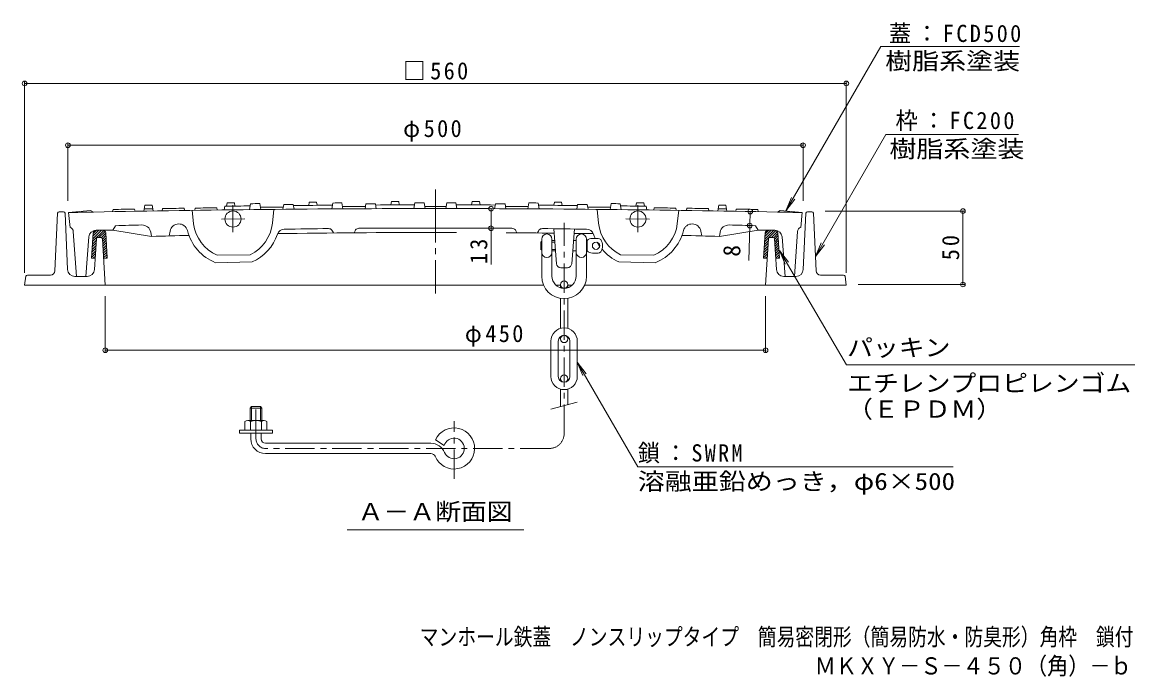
# Model space of a CAD drawing. Units: millimetres, scale not verified. Extents: x -623 to 760, y -541 to 550.
# Drawn here: x -583 to 175, y -541 to -95 of the extents above; entities that cross this region are included whole.
import ezdxf
from ezdxf.enums import TextEntityAlignment as Align

# ---------------------------------------------------------------- set-up
doc = ezdxf.new("R2010")
doc.units = ezdxf.units.MM
doc.header["$LTSCALE"] = 4
doc.header["$PDMODE"] = 32
doc.header["$PDSIZE"] = 3.2
doc.linetypes.add('CHAIN1', pattern=[8, 5, -1, 1, -1])
doc.linetypes.add('CHAIN2', pattern=[12, 9, -1, 1, -1])
for name, color, linetype, lineweight in [('0-1_躯体', 2, 'Continuous', 9), ('0-2_仕上', 3, 'Continuous', 18), ('0-3_建具', 4, 'Continuous', 9), ('0-4_その他', 7, 'Continuous', 9), ('0-5_寸法', 7, 'Continuous', 9), ('0-6_ハッチ', 6, 'Continuous', 9)]:
    doc.layers.add(name, color=color, linetype=linetype, lineweight=lineweight)
doc.layers.add('F-5_F-5ﾚｲﾔ', color=2, linetype='Continuous')
doc.styles.add('ＭＳ ゴシック', font='')
doc.styles.get('ＭＳ ゴシック').set_extended_font_data('MS Gothic')

msp = doc.modelspace()

# ---------------------------------------------------------------- linework, layer by layer
at = {"layer": '0-1_躯体'}
for p, q in [((-561.074, -264.604), (-559.251, -225.418)), ((-558.252, -224.464), (-555.162, -224.464)), ((-554.163, -225.418), (-552.382, -263.696)), ((-49.251, -225.418), (-51.031, -263.696)), ((-48.252, -224.464), (-45.161, -224.464)), ((-42.34, -264.604), (-44.163, -225.418)), ((-529.647, -241.964), (-531.766, -241.964)), ((-73.767, -241.964), (-71.647, -241.964)), ((-532.764, -242.903), (-534.048, -263.771)), ((-528.649, -242.903), (-526.707, -274.464)), ((-74.764, -242.903), (-76.707, -274.464)), ((-70.649, -242.903), (-69.365, -263.771)), ((-580.83, -268.323), (-581.707, -274.464)), ((-564.071, -267.464), (-579.84, -267.464)), ((-539.039, -268.464), (-547.388, -268.464)), ((-64.374, -268.464), (-56.026, -268.464)), ((-39.343, -267.464), (-23.574, -267.464)), ((-22.584, -268.323), (-21.707, -274.464)), ((-227.978, -274.464), (-581.707, -274.464)), ((-216.5, -274.464), (-219.499, -274.464)), ((-211.576, -274.464), (-208.577, -274.464)), ((-200.098, -274.464), (-21.707, -274.464))]:
    msp.add_line(p, q, dxfattribs=at)
for centre, radius, start, end in [((-558.252, -225.464), 1, 90, 177.33324), ((-555.162, -225.464), 1, 2.66676, 90), ((-48.252, -225.464), 1, 90, 177.33324), ((-45.161, -225.464), 1, 2.66676, 90), ((-531.766, -242.964), 1, 90, 176.47148), ((-529.647, -242.964), 1, 3.52852, 90), ((-73.767, -242.964), 1, 90, 176.47148), ((-71.647, -242.964), 1, 3.52852, 90), ((-564.071, -264.464), 3, 270, 357.33633), ((-547.388, -263.464), 5, 182.66319, 270), ((-539.039, -263.464), 5, 270, 356.47891), ((-64.374, -263.464), 5, 183.52109, 270), ((-56.026, -263.464), 5, 270, 357.33681), ((-39.343, -264.464), 3, 182.66367, 270), ((-579.84, -268.464), 1, 90, 171.86508), ((-23.574, -268.464), 1, 8.13492, 90)]:
    msp.add_arc(centre, radius, start, end, dxfattribs=at)
at = {"layer": '0-2_仕上', "linetype": 'CHAIN2', "lineweight": 9}
for p, q in [((-301.707, -209.277), (-301.707, -279.964)), ((-439.707, -219.953), (-439.707, -238.215)), ((-163.707, -219.953), (-163.707, -238.215)), ((-447.554, -229.497), (-431.551, -229.182)), ((-155.86, -229.497), (-171.863, -229.182))]:
    msp.add_line(p, q, dxfattribs=at)
at = {"layer": '0-2_仕上', "lineweight": 9}
for p, q in [((-494.734, -219.837), (-494.031, -223.826)), ((-443.677, -218.343), (-444.074, -220.598)), ((-438.735, -218.283), (-438.339, -220.529)), ((-427.662, -218.907), (-428.369, -222.915)), ((-421.439, -218.84), (-420.735, -222.833)), ((-405.15, -219.432), (-405.724, -222.688)), ((-398.574, -219.375), (-398.002, -222.621)), ((-387.677, -217.789), (-388.074, -220.042)), ((-382.735, -217.753), (-382.339, -220)), ((-371.663, -218.43), (-372.369, -222.434)), ((-365.44, -218.394), (-364.735, -222.39)), ((-349.15, -219.065), (-349.723, -222.318)), ((-342.574, -219.04), (-342.002, -222.288)), ((-331.678, -217.506), (-332.075, -219.757)), ((-326.736, -217.495), (-326.339, -219.744)), ((-315.663, -218.226), (-316.368, -222.227)), ((-309.44, -218.22), (-308.735, -222.219)), ((-293.974, -218.22), (-294.679, -222.219)), ((-287.751, -218.226), (-287.045, -222.227)), ((-276.678, -217.495), (-277.075, -219.744)), ((-271.736, -217.506), (-271.339, -219.757)), ((-260.839, -219.04), (-261.412, -222.288)), ((-254.264, -219.065), (-253.69, -222.318)), ((-237.974, -218.394), (-238.679, -222.39)), ((-231.751, -218.43), (-231.045, -222.434)), ((-220.678, -217.753), (-221.075, -220)), ((-215.736, -217.789), (-215.339, -220.042)), ((-204.839, -219.375), (-205.412, -222.621)), ((-198.264, -219.432), (-197.69, -222.688)), ((-181.974, -218.84), (-182.678, -222.833)), ((-175.751, -218.907), (-175.045, -222.915)), ((-164.679, -218.283), (-165.075, -220.529)), ((-159.737, -218.343), (-159.339, -220.598)), ((-108.679, -219.837), (-109.383, -223.826)), ((-551.707, -224.935), (-536.707, -223.435)), ((-551.707, -224.946), (-550.707, -235.057)), ((-534.707, -224.578), (-536.707, -223.435)), ((-521.457, -222.817), (-521.722, -224.322)), ((-506.707, -222.544), (-506.443, -224.04)), ((-499.676, -219.921), (-500.384, -223.934)), ((-487.707, -222.221), (-487.972, -223.726)), ((-472.957, -221.992), (-472.693, -223.489)), ((-467.593, -223.414), (-466.521, -232.505)), ((-465.457, -221.883), (-465.722, -223.387)), ((-450.707, -221.683), (-450.443, -223.179)), ((-445.207, -220.612), (-445.649, -223.118)), ((-411.855, -222.745), (-412.858, -232.191)), ((-191.558, -222.745), (-190.556, -232.191)), ((-158.207, -220.612), (-157.765, -223.118)), ((-152.707, -221.683), (-152.971, -223.179)), ((-137.957, -221.883), (-137.692, -223.387)), ((-135.821, -223.414), (-136.893, -232.505)), ((-130.457, -221.992), (-130.721, -223.489)), ((-115.707, -222.221), (-115.442, -223.726)), ((-103.737, -219.921), (-103.03, -223.934)), ((-96.707, -222.544), (-96.971, -224.04)), ((-81.957, -222.817), (-81.691, -224.322)), ((-68.707, -224.578), (-66.707, -223.435)), ((-51.707, -224.935), (-66.707, -223.435)), ((-51.707, -224.946), (-52.707, -235.057)), ((-81.887, -236.964), (-83.707, -233.88)), ((-548.512, -237.738), (-546.348, -268.464)), ((-537.914, -241.568), (-540.048, -268.464)), ((-521.527, -236.964), (-495.207, -241.162)), ((-495.207, -241.163), (-495.759, -238.232)), ((-483.207, -240.84), (-482.597, -237.573)), ((-374.005, -235.91), (-374.58, -235.861)), ((-371.867, -237.514), (-371.207, -238.827)), ((-356.528, -237.338), (-357.207, -238.701)), ((-353.865, -235.675), (-354.437, -235.735)), ((-249.549, -235.675), (-248.977, -235.735)), ((-246.886, -237.338), (-246.207, -238.701)), ((-231.547, -237.514), (-232.207, -238.827)), ((-229.408, -235.91), (-228.834, -235.861)), ((-219.247, -259.756), (-221.044, -235.946)), ((-208.829, -259.756), (-207.045, -236.122)), ((-120.206, -240.84), (-120.816, -237.573)), ((-81.887, -236.964), (-108.207, -241.162)), ((-108.207, -241.163), (-107.655, -238.232)), ((-70.484, -236.964), (-81.887, -236.964)), ((-65.5, -241.568), (-63.366, -268.464)), ((-54.902, -237.738), (-57.066, -268.464)), ((-450.568, -254.061), (-427.879, -253.614)), ((-152.845, -254.061), (-175.535, -253.614)), ((-451.522, -259.081), (-426.728, -258.592)), ((-211.82, -262.53), (-216.256, -262.53)), ((-151.891, -259.081), (-176.686, -258.592)), ((-546.348, -268.464), (-540.048, -268.464)), ((-63.366, -268.464), (-57.066, -268.464))]:
    msp.add_line(p, q, dxfattribs=at)
msp.add_lwpolyline([(-532.929, -236.964), (-521.527, -236.964), (-519.707, -233.88)], dxfattribs=at)
for centre in [(-439.707, -229.342), (-163.707, -229.342)]:
    msp.add_circle(centre, 5.5, dxfattribs=at)
for centre, radius, start, end in [((-301.707, -11722.217), 11504, 90.96142, 90.98604), ((-301.707, -11722.217), 11504.75, 90.68244, 90.70705), ((-301.707, -11722.217), 11504, 90.59634, 90.62733), ((-301.707, -11722.217), 11503.25, 90.48249, 90.51524), ((-301.707, -11722.217), 11504.75, 90.40354, 90.42815), ((-301.707, -11722.217), 11504, 90.31742, 90.34842), ((-301.707, -11722.217), 11503.25, 90.20356, 90.23631), ((-301.707, -11722.217), 11502.5, 90.07083, 90.20291), ((-301.707, -11722.217), 11504.75, 90.12465, 90.14926), ((-301.707, -11722.217), 11504, 90.03851, 90.06951), ((-301.707, -11722.217), 11504, 89.93049, 89.96149), ((-301.707, -11722.217), 11502.5, 89.79709, 89.92917), ((-301.707, -11722.217), 11504.75, 89.85074, 89.87535), ((-301.707, -11722.217), 11503.25, 89.76369, 89.79644), ((-301.707, -11722.217), 11504, 89.65158, 89.68258), ((-301.707, -11722.217), 11504.75, 89.57185, 89.59646), ((-301.707, -11722.217), 11503.25, 89.48476, 89.51751), ((-301.707, -11722.217), 11504, 89.37267, 89.40366), ((-301.707, -11722.217), 11504.75, 89.29295, 89.31756), ((-301.707, -11722.217), 11504, 89.01396, 89.03858), ((-301.707, -11722.217), 11500, 91.16094, 91.24566), ((-301.707, -11722.217), 11500, 90, 91.16094), ((-301.707, -11722.217), 11501.5, 91.02128, 91.09477), ((-301.707, -11722.217), 11501.5, 90.95944, 90.98846), ((-301.707, -11722.217), 11501.5, 90.85313, 90.92662), ((-301.707, -11722.217), 11501.5, 90.74228, 90.81576), ((-301.707, -11722.217), 11502.5, 90.62874, 90.71481), ((-301.707, -11722.217), 11501.5, 90.51686, 90.59428), ((-301.707, -11722.217), 11502.5, 90.34978, 90.48186), ((-301.707, -11722.217), 11501.5, 90.23788, 90.3153), ((-301.707, -11722.217), 11501.5, 90, 90.03633), ((-301.707, -11722.217), 11501.5, 89.96367, 90), ((-301.707, -11722.217), 11500, 88.83906, 90), ((-301.707, -11722.217), 11501.5, 89.6847, 89.76212), ((-301.707, -11722.217), 11502.5, 89.51814, 89.65022), ((-301.707, -11722.217), 11501.5, 89.40572, 89.48314), ((-301.707, -11722.217), 11502.5, 89.28519, 89.37126), ((-301.707, -11722.217), 11501.5, 89.18424, 89.25772), ((-301.707, -11722.217), 11501.5, 89.07338, 89.14687), ((-301.707, -11722.217), 11501.5, 89.01154, 89.04056), ((-301.707, -11722.217), 11501.5, 88.90523, 88.97872), ((-301.707, -11722.217), 11500, 88.75434, 88.83906), ((-301.707, -7220.479), 6990, 91.64058, 91.7872), ((-501.655, -239.343), 6, 10.67113, 91.6497), ((-476.699, -238.673), 6, 90.6472, 169.43343), ((-476.545, -238.669), 6, 14.20834, 92.12637), ((-439.707, -229.342), 27, 186.72783, 246.27908), ((-439.707, -229.342), 27, 295.98012, 353.94402), ((-163.707, -229.342), 27, 186.05598, 244.01988), ((-163.707, -229.342), 27, 293.72092, 353.27217), ((-126.869, -238.669), 6, 87.87363, 165.79166), ((-126.715, -238.673), 6, 10.56657, 89.3528), ((-101.759, -239.343), 6, 88.3503, 169.32887), ((-301.707, -7220.479), 6990, 88.2128, 88.35942), ((-551.504, -237.949), 3, 4.02824, 74.58858), ((-532.929, -241.964), 5, 90.00085, 175.46227), ((-301.707, -7220.479), 6982, 91.37871, 91.5881), ((-439.707, -229.342), 32, 194.20831, 248.33145), ((-439.707, -229.342), 32, 293.92778, 341.24239), ((-404.672, -241.24), 5, 90.84552, 161.24252), ((-301.707, -7220.479), 6982, 90, 90.88284), ((-301.707, -7220.479), 6985, 90.59776, 90.84523), ((-374.547, -238.861), 3, 26.6779, 79.59209), ((-353.842, -238.675), 3, 101.43466, 153.52625), ((-301.707, -7220.479), 6985, 90, 90.42784), ((-301.707, -7220.479), 6985, 89.57216, 90), ((-301.707, -7220.479), 6982, 89.88164, 90), ((-301.707, -7220.479), 6982, 89.33619, 89.60474), ((-249.571, -238.675), 3, 26.47375, 78.56534), ((-228.866, -238.861), 3, 100.40791, 153.3221), ((-301.707, -7220.479), 6985, 89.15477, 89.40224), ((-301.707, -7220.479), 6982, 89.11716, 89.22502), ((-198.742, -241.24), 5, 18.75748, 89.15448), ((-163.707, -229.342), 32, 198.75761, 204.33863), ((-163.707, -229.342), 32, 291.66855, 345.79169), ((-301.707, -7220.479), 6982, 88.4119, 88.62129), ((-70.484, -241.964), 5, 4.53773, 89.99915), ((-51.91, -237.949), 3, 105.41142, 175.97176), ((-163.707, -229.342), 32, 209.59847, 215.34428), ((-163.707, -229.342), 32, 220.05946, 246.07222), ((-216.256, -259.531), 3, 184.31636, 270), ((-211.82, -259.531), 3, 270, 355.68369)]:
    msp.add_arc(centre, radius, start, end, dxfattribs=at)
at = {"layer": '0-3_建具', "linetype": 'CHAIN1'}
for p, q in [((-214.038, -375.614), (-214.038, -231.843)), ((-424.038, -379.114), (-424.038, -355.569)), ((-289.038, -406.245), (-289.038, -366.958)), ((-224.038, -385.614), (-417.538, -385.614))]:
    msp.add_line(p, q, dxfattribs=at)
at = {"layer": '0-3_建具'}
for p, q in [((-194.788, -242.53), (-190.729, -242.53)), ((-229.788, -245.03), (-229.288, -244.53)), ((-229.788, -245.03), (-229.788, -250.03)), ((-229.788, -245.03), (-229.288, -245.03)), ((-229.788, -250.03), (-229.288, -250.53)), ((-229.788, -250.03), (-229.288, -250.03)), ((-229.288, -243.03), (-229.288, -268.28)), ((-222.288, -243.03), (-222.288, -268.28)), ((-222.288, -244.03), (-220.434, -244.03)), ((-222.288, -245.03), (-220.359, -245.03)), ((-222.288, -250.03), (-219.981, -250.03)), ((-207.642, -244.03), (-205.788, -244.03)), ((-205.788, -243.03), (-205.788, -268.28)), ((-198.788, -243.03), (-198.788, -268.28)), ((-198.788, -244.03), (-198.358, -244.03)), ((-198.359, -244.03), (-198.359, -251.03)), ((-222.288, -251.03), (-219.906, -251.03)), ((-208.17, -251.03), (-205.788, -251.03)), ((-198.788, -251.03), (-198.358, -251.03)), ((-194.788, -252.53), (-190.729, -252.53)), ((-216.538, -274.031), (-216.538, -276.143)), ((-211.538, -274.031), (-211.538, -276.143)), ((-216.538, -283.324), (-216.538, -303.885)), ((-211.538, -283.324), (-211.538, -303.885)), ((-216.538, -311.031), (-216.538, -309.408)), ((-211.538, -311.031), (-211.538, -309.408)), ((-223.038, -312.53), (-223.038, -336.53)), ((-218.038, -312.53), (-218.038, -336.53)), ((-210.038, -312.53), (-210.038, -336.53)), ((-205.038, -312.53), (-205.038, -336.53)), ((-216.538, -338.03), (-216.538, -339.653)), ((-211.538, -338.03), (-211.538, -339.653)), ((-216.538, -357.2), (-216.538, -345.176)), ((-211.538, -355.861), (-211.538, -345.176)), ((-223.038, -358.942), (-205.038, -354.119)), ((-427.038, -357.114), (-428.038, -358.114)), ((-420.038, -358.114), (-428.038, -358.114)), ((-428.038, -358.114), (-428.038, -366.614)), ((-421.038, -357.114), (-427.038, -357.114)), ((-427.038, -357.114), (-427.038, -366.614)), ((-420.038, -358.114), (-421.038, -357.114)), ((-421.038, -357.114), (-421.038, -366.614)), ((-420.038, -358.114), (-420.038, -366.614)), ((-431.538, -367.335), (-431.538, -373.114)), ((-429.661, -366.614), (-418.414, -366.614)), ((-427.785, -367.335), (-427.785, -373.114)), ((-420.291, -367.335), (-420.291, -373.114)), ((-416.538, -367.335), (-416.538, -373.114)), ((-435.288, -375.114), (-412.788, -375.114)), ((-427.538, -379.114), (-427.538, -375.114)), ((-420.538, -379.114), (-420.538, -375.114)), ((-412.788, -375.114), (-412.788, -373.114)), ((-417.538, -382.114), (-304.746, -382.114)), ((-295.766, -383.682), (-301.727, -379.698)), ((-417.538, -389.114), (-304.746, -389.114))]:
    msp.add_line(p, q, dxfattribs=at)
msp.add_lwpolyline([(-435.288, -375.114), (-435.288, -373.114), (-412.788, -373.114)], dxfattribs=at)
for centre in [(-192.288, -247.53), (-214.038, -274.031), (-214.038, -311.031), (-214.038, -338.03)]:
    msp.add_circle(centre, 2.5, dxfattribs=at)
for centre, radius, start, end in [((-225.788, -243.03), 3.5, 0, 180), ((-202.288, -243.03), 3.5, 0, 180), ((-194.788, -247.53), 5, 90, 135.57204), ((-190.729, -244.531), 2, 34.84969, 90), ((-195.038, -247.53), 7.25, 325.15024, 34.84976), ((-225.788, -252.03), 3.5, 180, 0), ((-202.288, -252.03), 3.5, 180, 0), ((-194.788, -247.53), 5, 224.42796, 270), ((-190.729, -250.53), 2, 270, 325.15031), ((-214.038, -268.28), 15.25, 180, 0), ((-214.038, -268.28), 8.25, 180, 0), ((-214.038, -312.53), 9, 0, 180), ((-214.038, -312.53), 4, 0, 180), ((-214.038, -336.53), 9, 180, 0), ((-214.038, -336.53), 4, 180, 0), ((-429.661, -369.414), 2.8, 47.92557, 132.07463), ((-424.038, -376.703), 10.089, 68.19786, 111.80214), ((-418.414, -369.414), 2.8, 47.92572, 132.07428), ((-289.038, -385.614), 14, 202.47946, 155.00504), ((-289.038, -385.614), 7, 202.47919, 163.98383), ((-417.538, -379.114), 10, 180, 270), ((-417.538, -379.114), 3, 180, 270), ((-304.746, -392.114), 10, 22.47954, 90), ((-304.746, -392.114), 3, 22.48038, 90)]:
    msp.add_arc(centre, radius, start, end, dxfattribs=at)
at = {"layer": '0-3_建具', "linetype": 'CHAIN1'}
for centre, radius, start, end in [((-224.038, -375.614), 10, 270, 0), ((-417.538, -379.114), 6.5, 180, 270)]:
    msp.add_arc(centre, radius, start, end, dxfattribs=at)
at = {"layer": '0-4_その他'}
for p, q in [((-581.706, -135.739), (-581.706, -265.935)), ((-21.707, -135.739), (-21.707, -265.935)), ((-21.707, -136.939), (-581.706, -136.939)), ((-552.204, -177.881), (-552.204, -216.946)), ((-51.208, -179.081), (-552.204, -179.081)), ((-51.208, -177.881), (-51.208, -216.946)), ((-263.803, -222.28), (-263.803, -235.582)), ((-87.49, -233.763), (-87.2, -224.218)), ((58.979, -223.935), (-36.207, -223.935)), ((57.779, -273.935), (57.779, -223.935)), ((-87.49, -233.763), (-88.214, -257.584)), ((-263.803, -235.582), (-263.803, -260.221)), ((58.979, -273.935), (-13.707, -273.935)), ((-526.706, -319.932), (-526.706, -281.935)), ((-76.707, -319.932), (-76.707, -281.935)), ((-76.707, -318.732), (-526.706, -318.732))]:
    msp.add_line(p, q, dxfattribs=at)
for p in [(-581.706, -136.939), (-21.707, -136.939), (-552.204, -179.081), (-51.208, -179.081), (-263.803, -222.28), (-87.2, -224.218), (57.779, -223.935), (-263.803, -235.582), (-87.49, -233.763), (57.779, -273.935), (-526.706, -318.732), (-76.707, -318.732)]:
    msp.add_point(p, dxfattribs=at)
at = {"layer": '0-5_寸法'}
for p, q in [((96.289, -111.855), (1.823, -111.855)), ((95.655, -171.722), (5.181, -171.722)), ((-62.822, -223.823), (-56.734, -215.89)), ((-42.772, -254.779), (-36.684, -246.845)), ((-67.256, -250.819), (-63.361, -260.029)), ((-205.038, -326.786), (-198.95, -334.719)), ((-205.038, -326.786), (-201.211, -336.025)), ((-163.805, -398.203), (-205.038, -326.786)), ((-21.53, -328.68), (174.857, -328.68)), ((51.195, -398.203), (-163.805, -398.203)), ((-361.907, -440.998), (-241.507, -440.998))]:
    msp.add_line(p, q, dxfattribs=at)
for points in [[(1.823, -111.855), (-62.822, -223.823), (-58.995, -214.585)], [(5.181, -171.722), (-42.772, -254.779), (-38.945, -245.54)], [(-21.53, -328.68), (-67.256, -250.819), (-61.11, -258.707)]]:
    msp.add_lwpolyline(points, dxfattribs=at)
at = {"layer": '0-6_ハッチ'}
for p, q in [((-535.019, -238.841), (-536.073, -255.964)), ((-535.376, -244.636), (-527.795, -237.055)), ((-535.264, -242.828), (-529.401, -236.964)), ((-535.153, -241.019), (-531.098, -236.964)), ((-535.042, -239.211), (-532.795, -236.964)), ((-531.007, -241.964), (-526.798, -237.755)), ((-529.354, -242.008), (-526.383, -239.037)), ((-528.644, -242.995), (-526.284, -240.636)), ((-528.545, -244.594), (-526.186, -242.234)), ((-526.395, -238.841), (-525.341, -255.964)), ((-77.019, -238.841), (-78.073, -255.964)), ((-77.389, -244.855), (-69.643, -237.109)), ((-77.278, -243.047), (-71.196, -236.964)), ((-77.167, -241.238), (-72.893, -236.964)), ((-77.056, -239.43), (-74.59, -236.964)), ((-72.801, -241.964), (-68.713, -237.876)), ((-71.207, -242.066), (-68.371, -239.23)), ((-70.632, -243.189), (-68.272, -240.829)), ((-70.534, -244.787), (-68.174, -242.428)), ((-68.395, -238.841), (-67.341, -255.964)), ((-535.821, -251.869), (-533.152, -249.2)), ((-535.709, -250.061), (-533.041, -247.392)), ((-535.598, -248.253), (-532.929, -245.584)), ((-535.487, -246.444), (-532.818, -243.775)), ((-528.447, -246.192), (-526.087, -243.833)), ((-528.348, -247.791), (-525.989, -245.432)), ((-528.25, -249.39), (-525.891, -247.03)), ((-528.152, -250.988), (-525.792, -248.629)), ((-77.834, -252.088), (-75.165, -249.419)), ((-77.723, -250.28), (-75.054, -247.611)), ((-77.612, -248.472), (-74.943, -245.803)), ((-77.501, -246.663), (-74.832, -243.994)), ((-70.435, -246.386), (-68.076, -244.026)), ((-70.337, -247.985), (-67.977, -245.625)), ((-70.238, -249.583), (-67.879, -247.224)), ((-70.14, -251.182), (-67.78, -248.822)), ((-536.073, -255.964), (-533.577, -256.118)), ((-536.043, -255.486), (-533.374, -252.817)), ((-535.932, -253.678), (-533.263, -251.009)), ((-534.897, -256.036), (-533.486, -254.625)), ((-528.053, -252.587), (-525.694, -250.228)), ((-527.955, -254.186), (-525.595, -251.826)), ((-527.856, -255.784), (-525.497, -253.425)), ((-525.341, -255.964), (-527.836, -256.118)), ((-526.405, -256.029), (-525.399, -255.023)), ((-78.073, -255.964), (-75.578, -256.118)), ((-78.057, -255.705), (-75.388, -253.036)), ((-77.946, -253.896), (-75.277, -251.228)), ((-76.703, -256.048), (-75.499, -254.844)), ((-70.042, -252.78), (-67.682, -250.421)), ((-69.943, -254.379), (-67.584, -252.02)), ((-69.845, -255.978), (-67.485, -253.618)), ((-67.341, -255.964), (-69.836, -256.118)), ((-68.186, -256.016), (-67.387, -255.217))]:
    msp.add_line(p, q, dxfattribs=at)
for centre, start, end in [((-533.023, -238.964), 90, 176.47838), ((-528.391, -238.964), 3.52168, 90), ((-75.023, -238.964), 90, 176.47838), ((-70.391, -238.964), 3.52168, 90)]:
    msp.add_arc(centre, 2, start, end, dxfattribs=at)

# ---------------------------------------------------------------- texts
at = {"layer": '0-4_その他', "color": 2, "style": 'ＭＳ ゴシック'}
msp.add_text('8', height=11.73, rotation=88.26, dxfattribs=at).set_placement((-90.543, -255.208), align=Align.BOTTOM_LEFT)
at = {"layer": '0-4_その他', "color": 2, "char_height": 11.73, "attachment_point": 7, "style": 'ＭＳ ゴシック'}
for s, insert in [('\\T1.21;\\W0.95;□560', (-323.707, -134.539)), ('\\T1.21;\\W0.95;φ500', (-323.706, -176.681)), ('\\T1.21;\\W0.95;φ450', (-281.666, -316.332))]:
    msp.add_mtext(s, dxfattribs=dict(at, insert=insert))
at = {"layer": '0-4_その他', "color": 2, "char_height": 11.73, "attachment_point": 7, "rotation": 90, "style": 'ＭＳ ゴシック'}
for s, insert in [('\\T1.27;\\W0.95;50', (55.379, -257.435)), ('\\T1.27;\\W0.95;13', (-266.203, -259.946))]:
    msp.add_mtext(s, dxfattribs=dict(at, insert=insert))
at = {"layer": '0-5_寸法', "color": 2, "style": 'ＭＳ ゴシック'}
for s, width, p in [('樹脂系塗装', 1.15, (4.754, -131.055)), ('樹脂系塗装', 1.15, (7.655, -190.922)), ('パッキン', 1.1, (-21.143, -326.28)), ('エチレンプロピレンゴム', 1.1, (-21.143, -350.516)), ('（ＥＰＤＭ）', 1.1, (-21.143, -368.177)), ('溶融亜鉛めっき，φ6×500', 1.15, (-163.805, -417.403)), ('Ａ－Ａ断面図', 1.1, (-354.707, -437.998))]:
    msp.add_text(s, height=11.73, dxfattribs=dict(at, width=width)).set_placement(p, align=Align.BOTTOM_LEFT)
at = {"layer": '0-5_寸法', "color": 2, "char_height": 11.73, "attachment_point": 7, "style": 'ＭＳ ゴシック'}
for s, insert in [('\\T1.21;\\W0.95;蓋：FCD500', (7.289, -109.455)), ('\\T1.21;\\W0.95;枠：FC200', (11.813, -169.322)), ('\\T1.2;\\W0.95;鎖：SWRM', (-163.805, -395.803))]:
    msp.add_mtext(s, dxfattribs=dict(at, insert=insert))
at = {"layer": 'F-5_F-5ﾚｲﾔ', "style": 'ＭＳ ゴシック'}
for s, width, p in [('マンホール鉄蓋\u3000ノンスリップタイプ\u3000簡易密閉形（簡易防水・防臭形）角枠\u3000鎖付', 0.8, (-312.419, -523.319)), ('ＭＫＸＹ－Ｓ－４５０（角）－ｂ', 0.9, (-43.261, -543.088))]:
    msp.add_text(s, height=11.73, dxfattribs=dict(at, width=width)).set_placement(p, align=Align.BOTTOM_LEFT)

doc.saveas('drawing.dxf')
